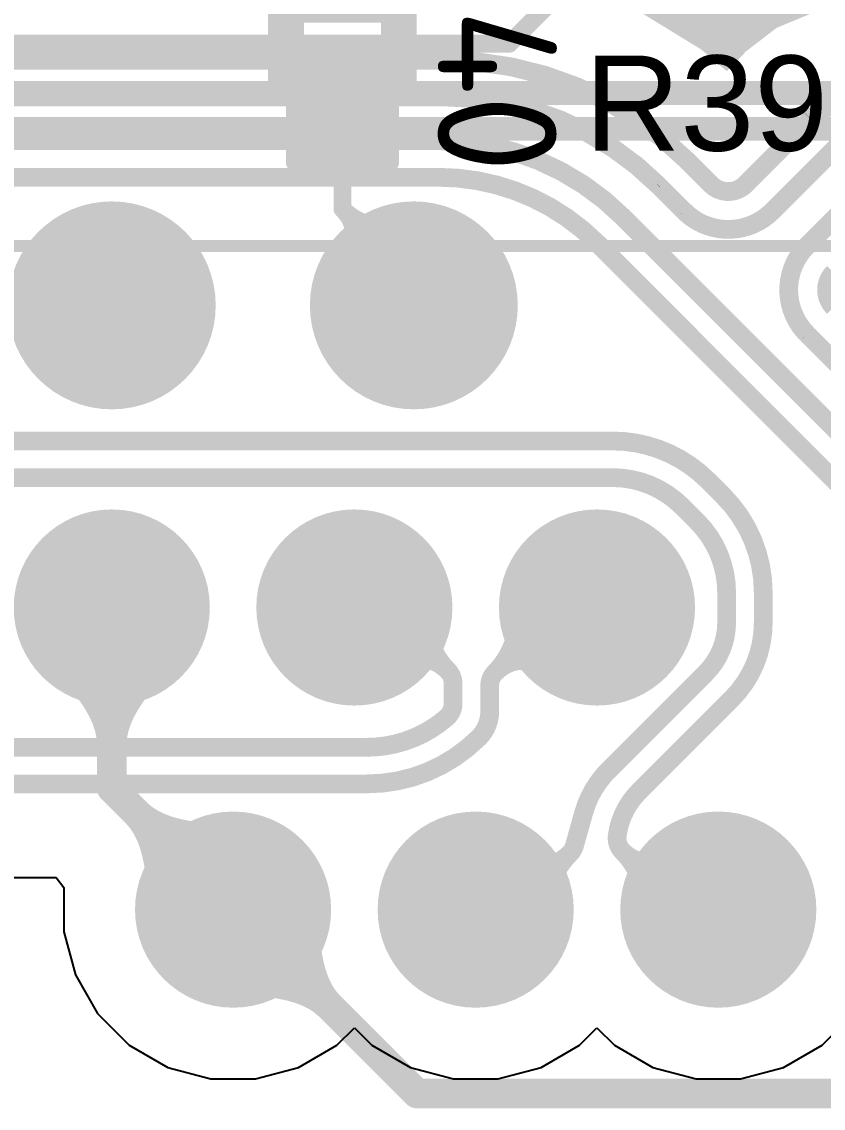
# Model space of a CAD drawing. Header units: inches. Extents: x -0.1 to 94.8, y -0.8 to 67.1.
# Drawn here: x 59.1 to 65.84, y 24.75 to 33.88 of the extents above; entities that cross this region are included whole.
import ezdxf

# ---------------------------------------------------------------- set-up
doc = ezdxf.new("R2010")
doc.units = ezdxf.units.IN
for name, color, linetype in [('Assembly Notes', 56, 'Continuous'), ('Board Layer Stack Bottom Overlay', 54, 'Continuous'), ('Board Layer Stack Bottom Solder', 6, 'Continuous'), ('Bottom Layer', 5, 'Continuous'), ('Layer 1', 76, 'Continuous'), ('Layer 2', 16, 'Continuous'), ('Mechanical 15', 56, 'Continuous'), ('Mechanical 20', 56, 'Continuous'), ('Multi-Layer', 9, 'Continuous'), ('Pad Holes', 156, 'Continuous'), ('Top Layer', 1, 'Continuous'), ('Top Overlay', 2, 'Continuous'), ('Top Paste', 8, 'Continuous'), ('Top Solder', 216, 'Continuous')]:
    doc.layers.add(name, color=color, linetype=linetype)
doc.styles.add('Arial', font='', dxfattribs={"height": 0.2})
doc.styles.add('GOST type B', font='', dxfattribs={"height": 0.2})
doc.styles.get('Arial').set_extended_font_data('Arial')
doc.styles.get('GOST type B').set_extended_font_data('GOST type B')

# ---------------------------------------------------------------- blocks, each defined once
blk = doc.blocks.new('JK00136NL_B_55')
at = {"layer": 'Board Layer Stack Bottom Solder'}
h = blk.add_hatch(color=6, dxfattribs=at)
edge = h.paths.add_edge_path()
edge.add_arc((12.200001, 6.120000459999999), 0.8245983, 0, 360)
h = blk.add_hatch(color=6, dxfattribs=at)
edge = h.paths.add_edge_path()
edge.add_arc((14.740001, 6.120000459999999), 0.8741003599999999, 0, 360)
h = blk.add_hatch(color=6, dxfattribs=at)
edge = h.paths.add_edge_path()
edge.add_arc((9.660001, 5.09999996), 0.8245983, 0, 360)
h = blk.add_hatch(color=6, dxfattribs=at)
edge = h.paths.add_edge_path()
edge.add_arc((12.200001, 4.07999946), 0.8245983, 0, 360)
h = blk.add_hatch(color=6, dxfattribs=at)
edge = h.paths.add_edge_path()
edge.add_arc((14.740001, 3.58000046), 0.8741003599999999, 0, 360)
h = blk.add_hatch(color=6, dxfattribs=at)
edge = h.paths.add_edge_path()
edge.add_arc((9.660001, 3.05999896), 0.8245983, 0, 360)
h = blk.add_hatch(color=6, dxfattribs=at)
edge = h.paths.add_edge_path()
edge.add_arc((12.200001, 2.040001), 0.8245983, 0, 360)
h = blk.add_hatch(color=6, dxfattribs=at)
edge = h.paths.add_edge_path()
edge.add_arc((9.660001, 1.0200005), 0.8245983, 0, 360)
at = {"layer": 'Bottom Layer'}
h = blk.add_hatch(color=5, dxfattribs=at)
edge = h.paths.add_edge_path()
edge.add_arc((14.740001, 6.120000459999999), 0.77250036, 0, 360)
h = blk.add_hatch(color=5, dxfattribs=at)
edge = h.paths.add_edge_path()
edge.add_arc((12.200001, 6.120000459999999), 0.7229983, 0, 360)
h = blk.add_hatch(color=5, dxfattribs=at)
edge = h.paths.add_edge_path()
edge.add_arc((9.660001, 5.09999996), 0.7229983, 0, 360)
h = blk.add_hatch(color=5, dxfattribs=at)
edge = h.paths.add_edge_path()
edge.add_arc((12.200001, 4.07999946), 0.7229983, 0, 360)
h = blk.add_hatch(color=5, dxfattribs=at)
edge = h.paths.add_edge_path()
edge.add_arc((14.740001, 3.58000046), 0.77250036, 0, 360)
h = blk.add_hatch(color=5, dxfattribs=at)
edge = h.paths.add_edge_path()
edge.add_arc((9.660001, 3.05999896), 0.7229983, 0, 360)
h = blk.add_hatch(color=5, dxfattribs=at)
edge = h.paths.add_edge_path()
edge.add_arc((12.200001, 2.040001), 0.7229983, 0, 360)
h = blk.add_hatch(color=5, dxfattribs=at)
edge = h.paths.add_edge_path()
edge.add_arc((9.660001, 1.0200005), 0.7229983, 0, 360)
at = {"layer": 'Layer 1'}
h = blk.add_hatch(color=76, dxfattribs=at)
edge = h.paths.add_edge_path()
edge.add_arc((14.740001, 6.120000459999999), 0.77250036, 0, 360)
h = blk.add_hatch(color=76, dxfattribs=at)
edge = h.paths.add_edge_path()
edge.add_arc((12.200001, 6.120000459999999), 0.7229983, 0, 360)
h = blk.add_hatch(color=76, dxfattribs=at)
edge = h.paths.add_edge_path()
edge.add_arc((9.660001, 5.09999996), 0.7229983, 0, 360)
h = blk.add_hatch(color=76, dxfattribs=at)
edge = h.paths.add_edge_path()
edge.add_arc((12.200001, 4.07999946), 0.7229983, 0, 360)
h = blk.add_hatch(color=76, dxfattribs=at)
edge = h.paths.add_edge_path()
edge.add_arc((14.740001, 3.58000046), 0.77250036, 0, 360)
h = blk.add_hatch(color=76, dxfattribs=at)
edge = h.paths.add_edge_path()
edge.add_arc((9.660001, 3.05999896), 0.7229983, 0, 360)
h = blk.add_hatch(color=76, dxfattribs=at)
edge = h.paths.add_edge_path()
edge.add_arc((12.200001, 2.040001), 0.7229983, 0, 360)
h = blk.add_hatch(color=76, dxfattribs=at)
edge = h.paths.add_edge_path()
edge.add_arc((9.660001, 1.0200005), 0.7229983, 0, 360)
at = {"layer": 'Layer 2'}
h = blk.add_hatch(color=16, dxfattribs=at)
edge = h.paths.add_edge_path()
edge.add_arc((14.740001, 6.120000459999999), 0.77250036, 0, 360)
h = blk.add_hatch(color=16, dxfattribs=at)
edge = h.paths.add_edge_path()
edge.add_arc((12.200001, 6.120000459999999), 0.7229983, 0, 360)
h = blk.add_hatch(color=16, dxfattribs=at)
edge = h.paths.add_edge_path()
edge.add_arc((9.660001, 5.09999996), 0.7229983, 0, 360)
h = blk.add_hatch(color=16, dxfattribs=at)
edge = h.paths.add_edge_path()
edge.add_arc((12.200001, 4.07999946), 0.7229983, 0, 360)
h = blk.add_hatch(color=16, dxfattribs=at)
edge = h.paths.add_edge_path()
edge.add_arc((14.740001, 3.58000046), 0.77250036, 0, 360)
h = blk.add_hatch(color=16, dxfattribs=at)
edge = h.paths.add_edge_path()
edge.add_arc((9.660001, 3.05999896), 0.7229983, 0, 360)
h = blk.add_hatch(color=16, dxfattribs=at)
edge = h.paths.add_edge_path()
edge.add_arc((12.200001, 2.040001), 0.7229983, 0, 360)
h = blk.add_hatch(color=16, dxfattribs=at)
edge = h.paths.add_edge_path()
edge.add_arc((9.660001, 1.0200005), 0.7229983, 0, 360)
at = {"layer": 'Multi-Layer'}
h = blk.add_hatch(color=9, dxfattribs=at)
edge = h.paths.add_edge_path()
edge.add_arc((14.740001, 6.120000459999999), 0.77250036, 0, 360)
h = blk.add_hatch(color=9, dxfattribs=at)
edge = h.paths.add_edge_path()
edge.add_arc((12.200001, 6.120000459999999), 0.7229983, 0, 360)
h = blk.add_hatch(color=9, dxfattribs=at)
edge = h.paths.add_edge_path()
edge.add_arc((9.660001, 5.09999996), 0.7229983, 0, 360)
h = blk.add_hatch(color=9, dxfattribs=at)
edge = h.paths.add_edge_path()
edge.add_arc((12.200001, 4.07999946), 0.7229983, 0, 360)
h = blk.add_hatch(color=9, dxfattribs=at)
edge = h.paths.add_edge_path()
edge.add_arc((14.740001, 3.58000046), 0.77250036, 0, 360)
h = blk.add_hatch(color=9, dxfattribs=at)
edge = h.paths.add_edge_path()
edge.add_arc((9.660001, 3.05999896), 0.7229983, 0, 360)
h = blk.add_hatch(color=9, dxfattribs=at)
edge = h.paths.add_edge_path()
edge.add_arc((12.200001, 2.040001), 0.7229983, 0, 360)
h = blk.add_hatch(color=9, dxfattribs=at)
edge = h.paths.add_edge_path()
edge.add_arc((9.660001, 1.0200005), 0.7229983, 0, 360)
at = {"layer": 'Pad Holes'}
h = blk.add_hatch(color=7, dxfattribs=at)
edge = h.paths.add_edge_path()
edge.add_arc((14.740001, 6.120000459999999), 0.51500024, 0, 360)
h = blk.add_hatch(color=7, dxfattribs=at)
edge = h.paths.add_edge_path()
edge.add_arc((12.200001, 6.120000459999999), 0.44500038, 0, 360)
h = blk.add_hatch(color=7, dxfattribs=at)
edge = h.paths.add_edge_path()
edge.add_arc((9.660001, 5.09999996), 0.44500038, 0, 360)
h = blk.add_hatch(color=7, dxfattribs=at)
edge = h.paths.add_edge_path()
edge.add_arc((12.200001, 4.07999946), 0.44500038, 0, 360)
h = blk.add_hatch(color=7, dxfattribs=at)
edge = h.paths.add_edge_path()
edge.add_arc((14.740001, 3.58000046), 0.51500024, 0, 360)
h = blk.add_hatch(color=7, dxfattribs=at)
edge = h.paths.add_edge_path()
edge.add_arc((9.660001, 3.05999896), 0.44500038, 0, 360)
h = blk.add_hatch(color=7, dxfattribs=at)
edge = h.paths.add_edge_path()
edge.add_arc((12.200001, 2.040001), 0.44500038, 0, 360)
h = blk.add_hatch(color=7, dxfattribs=at)
edge = h.paths.add_edge_path()
edge.add_arc((9.660001, 1.0200005), 0.44500038, 0, 360)
at = {"layer": 'Top Layer'}
h = blk.add_hatch(color=1, dxfattribs=at)
edge = h.paths.add_edge_path()
edge.add_arc((14.740001, 6.120000459999999), 0.77250036, 0, 360)
h = blk.add_hatch(color=1, dxfattribs=at)
edge = h.paths.add_edge_path()
edge.add_arc((12.200001, 6.120000459999999), 0.7229983, 0, 360)
h = blk.add_hatch(color=1, dxfattribs=at)
edge = h.paths.add_edge_path()
edge.add_arc((9.660001, 5.09999996), 0.7229983, 0, 360)
h = blk.add_hatch(color=1, dxfattribs=at)
edge = h.paths.add_edge_path()
edge.add_arc((12.200001, 4.07999946), 0.7229983, 0, 360)
h = blk.add_hatch(color=1, dxfattribs=at)
edge = h.paths.add_edge_path()
edge.add_arc((14.740001, 3.58000046), 0.77250036, 0, 360)
h = blk.add_hatch(color=1, dxfattribs=at)
edge = h.paths.add_edge_path()
edge.add_arc((9.660001, 3.05999896), 0.7229983, 0, 360)
h = blk.add_hatch(color=1, dxfattribs=at)
edge = h.paths.add_edge_path()
edge.add_arc((12.200001, 2.040001), 0.7229983, 0, 360)
h = blk.add_hatch(color=1, dxfattribs=at)
edge = h.paths.add_edge_path()
edge.add_arc((9.660001, 1.0200005), 0.7229983, 0, 360)
at = {"layer": 'Top Solder'}
h = blk.add_hatch(color=216, dxfattribs=at)
edge = h.paths.add_edge_path()
edge.add_arc((12.200001, 6.120000459999999), 0.8245983, 0, 360)
h = blk.add_hatch(color=216, dxfattribs=at)
edge = h.paths.add_edge_path()
edge.add_arc((14.740001, 6.120000459999999), 0.8741003599999999, 0, 360)
h = blk.add_hatch(color=216, dxfattribs=at)
edge = h.paths.add_edge_path()
edge.add_arc((9.660001, 5.09999996), 0.8245983, 0, 360)
h = blk.add_hatch(color=216, dxfattribs=at)
edge = h.paths.add_edge_path()
edge.add_arc((12.200001, 4.07999946), 0.8245983, 0, 360)
h = blk.add_hatch(color=216, dxfattribs=at)
edge = h.paths.add_edge_path()
edge.add_arc((14.740001, 3.58000046), 0.8741003599999999, 0, 360)
h = blk.add_hatch(color=216, dxfattribs=at)
edge = h.paths.add_edge_path()
edge.add_arc((9.660001, 3.05999896), 0.8245983, 0, 360)
h = blk.add_hatch(color=216, dxfattribs=at)
edge = h.paths.add_edge_path()
edge.add_arc((12.200001, 2.040001), 0.8245983, 0, 360)
h = blk.add_hatch(color=216, dxfattribs=at)
edge = h.paths.add_edge_path()
edge.add_arc((9.660001, 1.0200005), 0.8245983, 0, 360)
at = {"layer": 'Board Layer Stack Bottom Overlay'}
blk.add_lwpolyline([(16.20000062, 8.39499972, 0.1499997, 0.1499997, 0), (16.20000062, -8.39499972, 0.1499997, 0.1499997, 0)], format="xyseb", dxfattribs=at)
at = {"layer": 'Mechanical 15'}
blk.add_lwpolyline([(16.2249993, 8.39499972, 0.1999996, 0.1999996, 0), (16.2249993, -8.39499972, 0.1999996, 0.1999996, 0)], format="xyseb", dxfattribs=at)
blk = doc.blocks.new('JK00136NL_B_56')
at = {"layer": 'Board Layer Stack Bottom Overlay'}
blk.add_lwpolyline([(16.20000062, -8.39499972, 0.1499997, 0.1499997, 0), (16.20000062, 8.39499972, 0.1499997, 0.1499997, 0)], format="xyseb", dxfattribs=at)
at = {"layer": 'Mechanical 15'}
blk.add_lwpolyline([(16.2249993, -8.39499972, 0.1999996, 0.1999996, 0), (16.2249993, 8.39499972, 0.1999996, 0.1999996, 0)], format="xyseb", dxfattribs=at)
at = {"layer": 'Mechanical 20'}
blk.add_lwpolyline([(17.51000054, -10.24199882, 0.0999998, 0.0999998, 0), (17.51000054, 10.24199882, 0.0999998, 0.0999998, 0)], format="xyseb", dxfattribs=at)
blk = doc.blocks.new('0402R_63')
at = {"layer": 'Top Layer'}
for points in [[(-0.9144990599999999, -0.30499939), (-0.9144990599999999, 0.3049993899999999), (-0.27949906, 0.30499939), (-0.2794990599999999, -0.3049993899999999)], [(0.27949906, -0.30499939), (0.2794990599999999, 0.3049993899999999), (0.9144990599999999, 0.30499939), (0.9144990599999999, -0.3049993899999999)]]:
    blk.add_hatch(color=1, dxfattribs=at).paths.add_polyline_path(points)
at = {"layer": 'Top Paste'}
for points in [[(-0.9144990599999999, -0.30499939), (-0.9144990599999999, 0.3049993899999999), (-0.27949906, 0.30499939), (-0.2794990599999999, -0.3049993899999999)], [(0.27949906, -0.30499939), (0.2794990599999999, 0.3049993899999999), (0.9144990599999999, 0.30499939), (0.9144990599999999, -0.3049993899999999)]]:
    blk.add_hatch(color=8, dxfattribs=at).paths.add_polyline_path(points)
at = {"layer": 'Top Solder'}
for points in [[(-1.01609906, -0.4065993900000001), (-1.01609906, 0.4065993899999999), (-0.1778990600000001, 0.4065993900000001), (-0.1778990599999999, -0.4065993899999999)], [(0.1778990600000001, -0.4065993900000001), (0.1778990599999999, 0.4065993899999999), (1.01609906, 0.4065993900000001), (1.01609906, -0.4065993899999999)]]:
    blk.add_hatch(color=216, dxfattribs=at).paths.add_polyline_path(points)
at = {"layer": 'Assembly Notes'}
for points in [[(-1.00000054, -0.3999992, 0.1499997, 0.1499997, 0), (-1.00000054, 0.3999992, 0.1499997, 0.1499997, 0)], [(1.00000054, 0.3999992, 0.1499997, 0.1499997, 0), (-1.00000054, 0.3999992, 0.1499997, 0.1499997, 0)], [(1.00000054, -0.3999992, 0.1499997, 0.1499997, 0), (1.00000054, 0.3999992, 0.1499997, 0.1499997, 0)], [(1.00000054, -0.3999992, 0.1499997, 0.1499997, 0), (-1.00000054, -0.3999992, 0.1499997, 0.1499997, 0)]]:
    blk.add_lwpolyline(points, format="xyseb", dxfattribs=at)
for points in [[(-1.0375011, 0.3999992, 0.07499858, 0.07499858, 1), (-0.96249998, 0.3999992, 0.07499858, 0.07499858, 1)], [(-1.0375011, 0.3999992, 0.07499858, 0.07499858, 1), (-0.96249998, 0.3999992, 0.07499858, 0.07499858, 1)], [(0.96249998, 0.3999992, 0.07499858, 0.07499858, 1), (1.0375011, 0.3999992, 0.07499858, 0.07499858, 1)], [(0.96249998, 0.3999992, 0.07499858, 0.07499858, 1), (1.0375011, 0.3999992, 0.07499858, 0.07499858, 1)], [(-1.0375011, -0.3999992, 0.07499858, 0.07499858, 1), (-0.96249998, -0.3999992, 0.07499858, 0.07499858, 1)], [(-1.0375011, -0.3999992, 0.07499858, 0.07499858, 1), (-0.96249998, -0.3999992, 0.07499858, 0.07499858, 1)], [(0.96249998, -0.3999992, 0.07499858, 0.07499858, 1), (1.0375011, -0.3999992, 0.07499858, 0.07499858, 1)], [(0.96249998, -0.3999992, 0.07499858, 0.07499858, 1), (1.0375011, -0.3999992, 0.07499858, 0.07499858, 1)]]:
    blk.add_lwpolyline(points, format="xyseb", close=True, dxfattribs=at)
at = {"layer": 'Top Overlay'}
for points in [[(0.37500052, 0.5499989, 0.1499997, 0.1499997, 0), (-0.37500052, 0.5499989, 0.1499997, 0.1499997, 0)], [(0.37500052, -0.5499989, 0.1499997, 0.1499997, 0), (-0.37500052, -0.5499989, 0.1499997, 0.1499997, 0)]]:
    blk.add_lwpolyline(points, format="xyseb", dxfattribs=at)
for points in [[(-0.41250108, 0.5499989, 0.07499858, 0.07499858, 1), (-0.33749996, 0.5499989, 0.07499858, 0.07499858, 1)], [(0.33749996, 0.5499989, 0.07499858, 0.07499858, 1), (0.41250108, 0.5499989, 0.07499858, 0.07499858, 1)], [(-0.41250108, -0.5499989, 0.07499858, 0.07499858, 1), (-0.33749996, -0.5499989, 0.07499858, 0.07499858, 1)], [(0.33749996, -0.5499989, 0.07499858, 0.07499858, 1), (0.41250108, -0.5499989, 0.07499858, 0.07499858, 1)]]:
    blk.add_lwpolyline(points, format="xyseb", close=True, dxfattribs=at)
at = {"layer": 'Assembly Notes', "style": 'GOST type B'}
blk.add_text('R40', height=1.00000054, dxfattribs=at).set_placement((-1.07499912, 0.8000009399999999))

msp = doc.modelspace()

# ---------------------------------------------------------------- hatches: boundary and pattern name
at = {"layer": 'Bottom Layer'}
for points in [[(65.32142891999999, 36.77396252), (65.48396606, 36.61142538), (65.68303601999999, 36.49649291999999), (65.90506758, 36.43700104), (66.07281934, 36.43700104), (66.15585702, 36.35396335999999), (66.2132534, 36.16475876), (66.35095442, 35.90713672), (66.53626774, 35.68133072), (66.53658777999999, 35.68165076), (66.53659794, 35.68164314), (66.68161923999999, 35.53662184), (66.67869824, 35.53370084), (66.81577696, 35.42851435999999), (66.82181453999999, 35.33642412), (66.70036697999998, 35.12607147999999), (66.63749944, 34.89144914), (66.63749944, 34.64854894), (66.70036697999998, 34.4139266), (66.82181453999999, 34.20357142), (66.99357187999999, 34.03181408), (67.02265995999998, 34.0150196), (67.03402899999999, 33.99287842), (67.04073968, 33.83759551999999), (66.98750382, 33.7967447), (66.83181452, 33.78868528), (66.82598776, 33.79315568), (66.81128369999999, 33.7992466), (66.76627998, 33.83378044), (66.44923464, 33.96510352), (66.10900418, 34.00989642), (65.76877372, 33.96510352), (65.45172837999999, 33.83378044), (65.29472843999999, 33.71330824), (65.17947339999999, 33.62487814), (65.17946324, 33.6248629), (65.17947086, 33.62485528), (65.17800528, 33.61782964), (65.07246319999999, 33.51145444), (65.03027379999999, 33.46926504), (64.82013959999999, 33.64873636), (64.32863943999999, 33.94992956), (63.7960751, 34.17052348), (63.23555806, 34.30509267999999), (62.66089321999999, 34.35031992), (62.66089321999999, 34.34571998), (61.38197528, 34.34571998), (61.28154875999999, 34.49572222), (61.32249864, 34.64854894), (61.32249864, 34.89144914), (61.28199072, 35.04262232), (61.39027092, 35.18178892), (61.39197779999999, 35.1825179), (61.56712095999999, 35.16526622), (61.56712095999999, 35.16628222), (61.92111059999999, 35.16628222), (62.07112807999999, 35.16179658), (62.2181636, 35.17337389999999), (62.63882315999999, 35.20648026), (63.19254062, 35.33941624), (63.7186432, 35.55733554), (64.20417943999999, 35.85487114), (64.51730048, 36.12230519999999), (64.6293602, 36.21800224), (64.73224544, 36.32608686), (65.19657013999999, 36.7904014)], [(63.02820516, 28.46992782), (63.0622056, 28.5071693), (63.09285324, 28.5475426), (63.12014808, 28.59104772), (63.14409266, 28.63768466), (63.16468698, 28.68745342), (63.18192849999999, 28.74035654), (63.19581722, 28.79638894), (63.20635314, 28.8555557), (63.21354133999999, 28.91785174), (63.21737419999999, 28.98328214), (63.54145026, 28.35677082), (63.49375922, 28.38564046), (63.44774203999999, 28.40812708), (63.4034038, 28.42423068), (63.36073688, 28.43394872), (63.3197489, 28.43728374), (63.28043478, 28.43423573999999), (63.24279451999999, 28.42480472), (63.20683065999999, 28.40898814), (63.1725432, 28.38678854), (63.13992959999999, 28.35820338)], [(62.62818818, 28.37508168), (62.60153595999999, 28.39902372), (62.5744748, 28.41795434), (62.54700724, 28.43186846), (62.51913073999999, 28.44076862), (62.49084784, 28.44465228), (62.46215854, 28.44352452), (62.43306029999999, 28.4373828), (62.40355566, 28.42622458), (62.37364462, 28.41005494), (62.34332718, 28.3888688), (62.61422326, 28.84768424), (62.60972746, 28.80749382), (62.60902388, 28.76821526), (62.61211252, 28.72984856), (62.61899338, 28.69239372), (62.62966646, 28.6558482), (62.64412922, 28.62021708), (62.66238674, 28.58549782), (62.68443648, 28.55168788), (62.71027843999999, 28.51879234), (62.73991262, 28.48680612)], [(64.21052944, 26.9661894), (64.23647045999999, 26.9429357), (64.26269341999999, 26.92477724), (64.28919832, 26.91171656), (64.31598262, 26.90375112), (64.34304886, 26.90088092), (64.37039449999999, 26.90310596), (64.39802462, 26.91042878), (64.42593414, 26.92284684), (64.4541256, 26.94036014), (64.48259646, 26.96296868), (64.24025252, 26.48848906), (64.24234802, 26.52905286), (64.24083672, 26.56873528), (64.23571608, 26.60753632), (64.22698356, 26.64545344), (64.21464424, 26.68249172), (64.19869558, 26.71864862), (64.17913758, 26.75392668), (64.15596769999999, 26.78832082), (64.12919102, 26.82183358), (64.098805, 26.85446496)], [(63.76590243999999, 26.83418052), (63.73737569999999, 26.80374878), (63.71232113999999, 26.77297668), (63.69073622, 26.74186168), (63.67262093999999, 26.71040632), (63.65797529999999, 26.67860806), (63.6467993, 26.64646944), (63.63909547999999, 26.61399046), (63.63485875999999, 26.58116858), (63.63409422, 26.5480038), (63.63679931999999, 26.51449866), (63.42211344, 26.9402052), (63.44516647999999, 26.92024842), (63.46825507999999, 26.90485348), (63.4913767, 26.89402038), (63.51453388, 26.88774912), (63.53772154, 26.8860397), (63.56094475999999, 26.88888958), (63.58420354, 26.8963013), (63.60749533999999, 26.90827486), (63.63082016, 26.92480772), (63.65417799999999, 26.94590496)]]:
    msp.add_hatch(color=5, dxfattribs=at).paths.add_polyline_path(points)
at = {"layer": 'Layer 2'}
for points in [[(59.73500118, 27.81408966), (59.73118864, 27.86646954), (59.7197561, 27.921204), (59.70070101999999, 27.97828542), (59.6740234, 28.03771888), (59.63972578, 28.09950183999999), (59.59780308, 28.16363684), (59.54826037999999, 28.23012134), (59.49109514, 28.29895534), (59.35389957999999, 28.44367438), (60.36609974, 28.44367438), (60.29368941999999, 28.37014138), (60.17173894, 28.23012134), (60.12219624, 28.16363684), (60.08027353999999, 28.09950183999999), (60.04597592, 28.03771888), (60.0192983, 27.97828542), (60.00024322, 27.921204), (59.98881068, 27.86646954), (59.98499814, 27.81408966)], [(60.15810676, 27.31867028), (60.19783998, 27.28432694), (60.24462678, 27.25370724), (60.29846462, 27.2268188), (60.35935349999999, 27.20365654), (60.42729342, 27.184223), (60.50228692, 27.16851564), (60.58432892, 27.156537), (60.67342449999999, 27.14828454), (60.87276877999999, 27.14296324), (60.15703742, 26.42723188), (60.15623986, 26.53042954), (60.14346365999999, 26.71567174), (60.13148501999999, 26.79771374), (60.11577765999999, 26.87270724), (60.09634412, 26.94064716), (60.07318186, 27.00153604), (60.04629342, 27.05537388), (60.01567372, 27.10216068), (59.98133037999999, 27.1418939)], [(61.60189356, 25.52133072), (61.56216034, 25.55567406), (61.51537354, 25.58629376), (61.46153569999999, 25.6131822), (61.40064682, 25.63634446), (61.3327069, 25.655778), (61.2577134, 25.67148536), (61.1756714, 25.683464), (61.08657582, 25.69171645999999), (60.88723153999999, 25.69703776), (61.6029629, 26.41276912), (61.60376045999999, 26.30957146), (61.61653665999999, 26.12432926), (61.6285153, 26.04228726), (61.64422266, 25.96729376), (61.6636562, 25.89935384), (61.68681846, 25.83846496), (61.71370689999999, 25.78462712), (61.74432659999999, 25.73784032), (61.77866994, 25.6981071)]]:
    msp.add_hatch(color=16, dxfattribs=at).paths.add_polyline_path(points)
at = {"layer": 'Top Layer'}
for points in [[(61.72499974, 32.63855042), (61.65000116, 32.78855012), (61.95000056, 32.78855012), (61.87500197999999, 32.63855042)], [(61.85303352, 32.36370718), (61.88545408, 32.33396124), (61.91905574, 32.3083809), (61.95384357999999, 32.28696616), (61.98981251999999, 32.26971448), (62.0269651, 32.2566284), (62.06529877999999, 32.24770538), (62.10481863999999, 32.2429505), (62.14551959999999, 32.24235868), (62.18740419999999, 32.24593246), (62.23047243999999, 32.2536693), (61.76654144, 31.94214084), (61.78824065999999, 31.97666452), (61.80468462, 32.01053034), (61.81587078, 32.04373322), (61.82179914, 32.0762757), (61.8224697, 32.10815778), (61.81788499999999, 32.13937692), (61.80804249999999, 32.16993566), (61.79293965999999, 32.19983146), (61.7725841, 32.22906686), (61.74696819999999, 32.25764186)]]:
    msp.add_hatch(color=1, dxfattribs=at).paths.add_polyline_path(points)

# ---------------------------------------------------------------- linework, layer by layer
at = {"layer": 'Bottom Layer'}
for p, q in [((58.40499876, 26.69127758), (59.39259139999999, 26.69127758)), ((59.39259139999999, 26.69127758), (59.45700072, 26.6073382)), ((59.45700072, 26.6073382), (59.45700072, 26.23266026)), ((59.45700072, 26.23266026), (59.55397538, 25.87074328)), ((59.55397538, 25.87074328), (59.74131815999999, 25.54625828)), ((59.74131815999999, 25.54625828), (60.00625794, 25.2813185)), ((61.75374238, 25.2813185), (61.90000065999999, 25.42757678)), ((61.90000065999999, 25.42757678), (62.04625894, 25.2813185)), ((63.79374338, 25.2813185), (63.94000165999999, 25.42757678)), ((63.94000165999999, 25.42757678), (64.0862574, 25.2813185)), ((65.83374184, 25.2813185), (65.98000012, 25.42757678)), ((60.00625794, 25.2813185), (60.33074293999999, 25.09397572)), ((61.42925738, 25.09397572), (61.75374238, 25.2813185)), ((62.04625894, 25.2813185), (62.37074394, 25.09397572)), ((63.46925838, 25.09397572), (63.79374338, 25.2813185)), ((64.0862574, 25.2813185), (64.41074239999999, 25.09397572)), ((65.50925683999999, 25.09397572), (65.83374184, 25.2813185)), ((60.33074293999999, 25.09397572), (60.69265992, 24.99700106)), ((61.0673404, 24.99700106), (61.42925738, 25.09397572)), ((62.37074394, 25.09397572), (62.73266092, 24.99700106)), ((63.1073414, 24.99700106), (63.46925838, 25.09397572)), ((64.41074239999999, 25.09397572), (64.77265938, 24.99700106)), ((65.14733986, 24.99700106), (65.50925683999999, 25.09397572)), ((60.69265992, 24.99700106), (61.0673404, 24.99700106)), ((62.73266092, 24.99700106), (63.1073414, 24.99700106)), ((64.77265938, 24.99700106), (65.14733986, 24.99700106))]:
    msp.add_line(p, q, dxfattribs=at)
for points in [[(57.92789532, 33.55999892, 0.1580007, 0.1580007, 0), (62.66090083999999, 33.55999892, 0.1580007, 0.1580007, 0)], [(62.66089321999999, 33.55999637999999, 0.1580007, 0.1580007, -0.1987970331877114), (64.69872505999999, 32.71642682, 0.1580007, 0.1580007, 0)], [(57.92789532, 33.25199851999999, 0.1580007, 0.1580007, 0), (62.66090083999999, 33.25199851999999, 0.1580007, 0.1580007, 0)], [(62.66090083999999, 33.25199851999999, 0.1580007, 0.1580007, -0.198912367379658), (64.45695262, 32.5080503, 0.1580007, 0.1580007, 0)], [(65.73826324, 33.06608068, 0.1580007, 0.1580007, -0.3751240145684823), (66.42634924000001, 33.11269984, 0.1580007, 0.1580007, 0)], [(65.18933114000001, 32.5171435, 0.1580007, 0.1580007, 0), (65.73755204, 33.0653644, 0.1580007, 0.1580007, 0)], [(65.73755204, 33.0653644, 0.1580007, 0.1580007, -0.001585579787474715), (65.73826324, 33.06608068, 0.1580007, 0.1580007, 0)], [(56.6310272, 32.884999, 0.1580007, 0.1580007, 0), (62.60500052, 32.884999, 0.1580007, 0.1580007, 0)], [(62.60500052, 32.884999, 0.1580007, 0.1580007, -0.198912367379658), (64.15945766, 32.24112169999999, 0.1580007, 0.1580007, 0)], [(65.41440308, 32.29207156, 0.1580007, 0.1580007, 0), (65.96378984, 32.84145832, 0.1580007, 0.1580007, 0)], [(64.69872505999999, 32.71642682, 0.1580007, 0.1580007, 0), (64.72960637999999, 32.6855455, 0.1580007, 0.1580007, 0)], [(64.72960384, 32.6855455, 0.1580007, 0.1580007, 0), (64.8513816, 32.56376774, 0.1580007, 0.1580007, 0)], [(56.6310272, 32.5769986, 0.1580007, 0.1580007, 0), (62.60500052, 32.5769986, 0.1580007, 0.1580007, 0)], [(62.60500052, 32.5769986, 0.1580007, 0.1580007, -0.198912367379658), (63.9416679, 32.02333448, 0.1580007, 0.1580007, 0)], [(64.85137906, 32.56376774, 0.1580007, 0.1580007, 0), (64.8980033, 32.5171435, 0.1580007, 0.1580007, 0)], [(65.70573092, 32.00074372, 0.1580007, 0.1580007, 0), (66.2546681, 32.5496809, 0.1580007, 0.1580007, 0)], [(64.45695262, 32.5080503, 0.1580007, 0.1580007, 0), (64.45695515999999, 32.50804776, 0.1580007, 0.1580007, 0)], [(64.45695515999999, 32.50804776, 0.1580007, 0.1580007, 0), (64.50452174, 32.46048118, 0.1580007, 0.1580007, 0)], [(64.50451919999999, 32.46048118, 0.1580007, 0.1580007, 0), (64.50452174, 32.46048372, 0.1580007, 0.1580007, 0)], [(64.50452174, 32.46048372, 0.1580007, 0.1580007, 0), (64.62630711999999, 32.33869834, 0.1580007, 0.1580007, 0)], [(65.18933114000001, 32.5171435, 0.1580007, 0.1580007, -0.4142161160012043), (64.8980033, 32.51714604, 0.1580007, 0.1580007, 0)], [(64.62630711999999, 32.3386958, 0.1580007, 0.1580007, 0), (64.62630711999999, 32.33869834, 0.1580007, 0.1580007, 0)], [(64.62630711999999, 32.3386958, 0.1580007, 0.1580007, 0), (64.67203728, 32.29296564, 0.1580007, 0.1580007, 0)], [(64.67210332, 32.29289705999999, 0.1580007, 0.1580007, -0.0001523441112462746), (64.67203728, 32.29296564, 0.1580007, 0.1580007, 0)], [(65.41440562, 32.29207156, 0.1580007, 0.1580007, -0.4148678886087258), (64.67210332, 32.29289705999999, 0.1580007, 0.1580007, 0)], [(65.41440308, 32.29207409999999, 0.1580007, 0.1580007, 0), (65.41440562, 32.29207156, 0.1580007, 0.1580007, 0)], [(64.15945766, 32.24112169999999, 0.1580007, 0.1580007, 0), (66.43816786, 29.9624115, 0.1580007, 0.1580007, 0)], [(63.94166536, 32.02333448, 0.1580007, 0.1580007, 0), (66.2203781, 29.74462174, 0.1580007, 0.1580007, 0)], [(65.70655642, 31.25844396, 0.1580007, 0.1580007, -0.4148678886087258), (65.70573092, 32.00074626, 0.1580007, 0.1580007, 0)], [(65.70572838, 32.00074626, 0.1580007, 0.1580007, 0), (65.70573092, 32.00074372, 0.1580007, 0.1580007, 0)], [(65.9308054, 31.48434394, 0.1580007, 0.1580007, -0.4142161160012043), (65.93080286, 31.77567178, 0.1580007, 0.1580007, 0)], [(65.706625, 31.25837792, 0.1580007, 0.1580007, -0.0001523441112462746), (65.70655642, 31.25844396, 0.1580007, 0.1580007, 0)], [(65.706625, 31.25837538, 0.1580007, 0.1580007, 0), (66.2817953, 30.68320508, 0.1580007, 0.1580007, 0)], [(56.86500184, 30.36000024, 0.1580007, 0.1580007, 0), (64.07075832, 30.36000024, 0.1580007, 0.1580007, 0)], [(64.07075832, 30.36000024, 0.1580007, 0.1580007, -0.198912367379658), (64.87278872, 30.02778856, 0.1580007, 0.1580007, 0)], [(56.8649993, 30.05199984, 0.1580007, 0.1580007, 0), (64.07075578, 30.05199984, 0.1580007, 0.1580007, 0)], [(64.07075578, 30.05199984, 0.1580007, 0.1580007, -0.198912367379658), (64.65499896, 29.8099988, 0.1580007, 0.1580007, 0)], [(64.87278872, 30.02778856, 0.1580007, 0.1580007, 0), (65.0003018, 29.90027547999999, 0.1580007, 0.1580007, 0)], [(65.0003018, 29.90027294, 0.1580007, 0.1580007, -0.198912367379658), (65.33799988, 29.08500152, 0.1580007, 0.1580007, 0)], [(64.65499896, 29.8099988, 0.1580007, 0.1580007, 0), (64.78251458, 29.68248318, 0.1580007, 0.1580007, 0)], [(64.78251458, 29.68248318, 0.1580007, 0.1580007, -0.198912367379658), (65.02999947999999, 29.08500152, 0.1580007, 0.1580007, 0)], [(65.02999947999999, 28.83248996, 0.1580007, 0.1580007, 0), (65.02999947999999, 29.08500152, 0.1580007, 0.1580007, 0)], [(65.33799988, 28.83248996, 0.1580007, 0.1580007, 0), (65.33799988, 29.08500152, 0.1580007, 0.1580007, 0)], [(61.90000065999999, 28.9600005, 0.1580007, 0.1580007, -0.1989287344145369), (62.33533634, 28.7796605, 0.1580007, 0.1580007, 0)], [(63.41080028, 28.7407985, 0.1580007, 0.1580007, -0.198912367379658), (63.93999912, 28.9600005, 0.1580007, 0.1580007, 0)], [(65.02999947999999, 28.83248996, 0.1580007, 0.1580007, -0.1989123673796552), (64.85499856, 28.4100016, 0.1580007, 0.1580007, 0)], [(65.33799988, 28.83248996, 0.1580007, 0.1580007, -0.198912367379658), (65.07278832, 28.19221184, 0.1580007, 0.1580007, 0)], [(62.33533634, 28.77965796, 0.1580007, 0.1580007, -7.956958282490656e-05), (62.33536935999999, 28.7796224, 0.1580007, 0.1580007, 0)], [(62.33536935999999, 28.7796224, 0.1580007, 0.1580007, -6.25182448395378e-05), (62.3353973, 28.779597, 0.1580007, 0.1580007, 0)], [(62.3353973, 28.77959446, 0.1580007, 0.1580007, 0), (62.6840504, 28.4309439, 0.1580007, 0.1580007, 0)], [(63.08406738, 28.4140656, 0.1580007, 0.1580007, 0), (63.41080028, 28.7407985, 0.1580007, 0.1580007, 0)], [(62.68405293999999, 28.43094644, 0.1580007, 0.1580007, -0.1981413969587415), (62.729999, 28.31955474, 0.1580007, 0.1580007, 0)], [(63.0379994, 28.30255198, 0.1580007, 0.1580007, -0.1984249561140743), (63.08406738, 28.4140656, 0.1580007, 0.1580007, 0)], [(64.02149502, 27.57649806, 0.1580007, 0.1580007, 0), (64.85499856, 28.4100016, 0.1580007, 0.1580007, 0)], [(62.729999, 28.15281136, 0.1580007, 0.1580007, 0), (62.729999, 28.31955474, 0.1580007, 0.1580007, 0)], [(63.0379994, 28.08500352, 0.1580007, 0.1580007, 0), (63.0379994, 28.30255198, 0.1580007, 0.1580007, 0)], [(62.729999, 28.15281136, 0.1580007, 0.1580007, -0.2146655416320046), (62.6761002, 28.03484614, 0.1580007, 0.1580007, 0)], [(64.29197454, 27.41139806, 0.1580007, 0.1580007, 0), (65.07278832, 28.19221184, 0.1580007, 0.1580007, 0)], [(63.0379994, 28.08500352, 0.1580007, 0.1580007, -0.198912367379658), (62.94778875999999, 27.8672163, 0.1580007, 0.1580007, 0)], [(62.6761002, 28.03484614, 0.1580007, 0.1580007, -0.1003808013673751), (62.32142475999999, 27.83486432, 0.1580007, 0.1580007, 0)], [(58.40499876, 27.78499904, 0.1580007, 0.1580007, 0), (62.00572308, 27.78499904, 0.1580007, 0.1580007, 0)], [(62.32142475999999, 27.83486432, 0.1580007, 0.1580007, -0.07849033703499222), (62.00572308, 27.78499904, 0.1580007, 0.1580007, 0)], [(62.94778875999999, 27.86721376, 0.1580007, 0.1580007, -0.198912367379658), (62.00572562, 27.47699864, 0.1580007, 0.1580007, 0)], [(62.94778875999999, 27.86721376, 0.1580007, 0.1580007, 0), (62.94778875999999, 27.8672163, 0.1580007, 0.1580007, 0)], [(63.82754061999999, 27.23247792, 0.1580007, 0.1580007, -0.1098544572465979), (63.99677828, 27.54850472, 0.1580007, 0.1580007, 0)], [(63.99677828, 27.54850472, 0.1580007, 0.1580007, 0), (64.01310794, 27.56748614, 0.1580007, 0.1580007, 0)], [(64.01310794, 27.56748614, 0.1580007, 0.1580007, -0.01948556969934326), (64.02149502, 27.57649806, 0.1580007, 0.1580007, 0)], [(58.40499876, 27.47699864, 0.1580007, 0.1580007, 0), (62.00572562, 27.47699864, 0.1580007, 0.1580007, 0)], [(64.11011816, 27.0407003, 0.1580007, 0.1580007, -0.1661658724965761), (64.29197454, 27.41139806, 0.1580007, 0.1580007, 0)], [(63.75130505999999, 26.9600172, 0.1580007, 0.1580007, 0), (63.82754061999999, 27.23247792, 0.1580007, 0.1580007, 0)], [(63.75130505999999, 26.9600172, 0.1580007, 0.1580007, -0.1307315758280008), (63.71004021999999, 26.89004274, 0.1580007, 0.1580007, 0)], [(64.15466722, 26.91032718, 0.1580007, 0.1580007, -0.229470358370039), (64.11011816, 27.0407003, 0.1580007, 0.1580007, 0)], [(63.46693935999999, 26.64693934, 0.1580007, 0.1580007, 0), (63.71004021999999, 26.89004274, 0.1580007, 0.1580007, 0)], [(64.15466722, 26.91032718, 0.1580007, 0.1580007, 0), (64.42251529999999, 26.64247401999999, 0.1580007, 0.1580007, 0)], [(63.46693935999999, 26.64693934, 0.1580007, 0.1580007, -0.1992295963263841), (62.92000116, 26.41999796, 0.1580007, 0.1580007, 0)], [(64.95999961999999, 26.41999796, 0.1580007, 0.1580007, -0.1987876648263116), (64.42251784, 26.64247656, 0.1580007, 0.1580007, 0)]]:
    msp.add_lwpolyline(points, format="xyseb", dxfattribs=at)
for points in [[(62.62139367999999, 33.55999637999999, 0.07899908, 0.07899908, 1), (62.70039275999999, 33.55999637999999, 0.07899908, 0.07899908, 1)], [(62.6214013, 33.55999892, 0.07899908, 0.07899908, 1), (62.70040037999999, 33.55999892, 0.07899908, 0.07899908, 1)], [(62.6214013, 33.25199851999999, 0.07899908, 0.07899908, 1), (62.70040037999999, 33.25199851999999, 0.07899908, 0.07899908, 1)], [(62.6214013, 33.25199851999999, 0.07899908, 0.07899908, 1), (62.70040037999999, 33.25199851999999, 0.07899908, 0.07899908, 1)], [(65.69805249999999, 33.0653644, 0.07899908, 0.07899908, 1), (65.77705157999999, 33.0653644, 0.07899908, 0.07899908, 1)], [(65.69805249999999, 33.0653644, 0.07899908, 0.07899908, 1), (65.77705157999999, 33.0653644, 0.07899908, 0.07899908, 1)], [(65.69876369999999, 33.06608068, 0.07899908, 0.07899908, 1), (65.77776277999999, 33.06608068, 0.07899908, 0.07899908, 1)], [(65.69876369999999, 33.06608068, 0.07899908, 0.07899908, 1), (65.77776277999999, 33.06608068, 0.07899908, 0.07899908, 1)], [(62.56550098, 32.884999, 0.07899908, 0.07899908, 1), (62.64450006, 32.884999, 0.07899908, 0.07899908, 1)], [(62.56550098, 32.884999, 0.07899908, 0.07899908, 1), (62.64450006, 32.884999, 0.07899908, 0.07899908, 1)], [(64.65922551999999, 32.71642682, 0.07899908, 0.07899908, 1), (64.7382246, 32.71642682, 0.07899908, 0.07899908, 1)], [(64.65922551999999, 32.71642682, 0.07899908, 0.07899908, 1), (64.7382246, 32.71642682, 0.07899908, 0.07899908, 1)], [(64.69010429999999, 32.6855455, 0.07899908, 0.07899908, 1), (64.76910337999999, 32.6855455, 0.07899908, 0.07899908, 1)], [(64.69010684, 32.6855455, 0.07899908, 0.07899908, 1), (64.76910592, 32.6855455, 0.07899908, 0.07899908, 1)], [(62.56550098, 32.5769986, 0.07899908, 0.07899908, 1), (62.64450006, 32.5769986, 0.07899908, 0.07899908, 1)], [(62.56550098, 32.5769986, 0.07899908, 0.07899908, 1), (62.64450006, 32.5769986, 0.07899908, 0.07899908, 1)], [(64.81187952, 32.56376774, 0.07899908, 0.07899908, 1), (64.8908786, 32.56376774, 0.07899908, 0.07899908, 1)], [(64.81188206, 32.56376774, 0.07899908, 0.07899908, 1), (64.89088114, 32.56376774, 0.07899908, 0.07899908, 1)], [(64.41745308, 32.5080503, 0.07899908, 0.07899908, 1), (64.49645216, 32.5080503, 0.07899908, 0.07899908, 1)], [(64.41745308, 32.5080503, 0.07899908, 0.07899908, 1), (64.49645216, 32.5080503, 0.07899908, 0.07899908, 1)], [(64.41745562, 32.50804776, 0.07899908, 0.07899908, 1), (64.4964547, 32.50804776, 0.07899908, 0.07899908, 1)], [(64.41745562, 32.50804776, 0.07899908, 0.07899908, 1), (64.4964547, 32.50804776, 0.07899908, 0.07899908, 1)], [(64.46501966, 32.46048118, 0.07899908, 0.07899908, 1), (64.54401874, 32.46048118, 0.07899908, 0.07899908, 1)], [(64.4650222, 32.46048372, 0.07899908, 0.07899908, 1), (64.54402128, 32.46048372, 0.07899908, 0.07899908, 1)], [(64.4650222, 32.46048372, 0.07899908, 0.07899908, 1), (64.54402128, 32.46048372, 0.07899908, 0.07899908, 1)], [(64.4650222, 32.46048118, 0.07899908, 0.07899908, 1), (64.54402128, 32.46048118, 0.07899908, 0.07899908, 1)], [(64.85850375999999, 32.51714604, 0.07899908, 0.07899908, 1), (64.93750284, 32.51714604, 0.07899908, 0.07899908, 1)], [(64.85850375999999, 32.5171435, 0.07899908, 0.07899908, 1), (64.93750284, 32.5171435, 0.07899908, 0.07899908, 1)], [(65.1498316, 32.5171435, 0.07899908, 0.07899908, 1), (65.22883067999999, 32.5171435, 0.07899908, 0.07899908, 1)], [(65.1498316, 32.5171435, 0.07899908, 0.07899908, 1), (65.22883067999999, 32.5171435, 0.07899908, 0.07899908, 1)], [(64.58680758, 32.33869834, 0.07899908, 0.07899908, 1), (64.66580666, 32.33869834, 0.07899908, 0.07899908, 1)], [(64.58680758, 32.33869834, 0.07899908, 0.07899908, 1), (64.66580666, 32.33869834, 0.07899908, 0.07899908, 1)], [(64.58680758, 32.3386958, 0.07899908, 0.07899908, 1), (64.66580666, 32.3386958, 0.07899908, 0.07899908, 1)], [(64.58680758, 32.3386958, 0.07899908, 0.07899908, 1), (64.66580666, 32.3386958, 0.07899908, 0.07899908, 1)], [(64.63253773999999, 32.29296564, 0.07899908, 0.07899908, 1), (64.71153681999999, 32.29296564, 0.07899908, 0.07899908, 1)], [(64.63253773999999, 32.29296564, 0.07899908, 0.07899908, 1), (64.71153681999999, 32.29296564, 0.07899908, 0.07899908, 1)], [(64.63260378, 32.29289705999999, 0.07899908, 0.07899908, 1), (64.71160286, 32.29289705999999, 0.07899908, 0.07899908, 1)], [(64.63260378, 32.29289705999999, 0.07899908, 0.07899908, 1), (64.71160286, 32.29289705999999, 0.07899908, 0.07899908, 1)], [(65.37490353999999, 32.29207409999999, 0.07899908, 0.07899908, 1), (65.45390262, 32.29207409999999, 0.07899908, 0.07899908, 1)], [(65.37490353999999, 32.29207156, 0.07899908, 0.07899908, 1), (65.45390262, 32.29207156, 0.07899908, 0.07899908, 1)], [(65.37490607999999, 32.29207156, 0.07899908, 0.07899908, 1), (65.45390515999999, 32.29207156, 0.07899908, 0.07899908, 1)], [(65.37490607999999, 32.29207156, 0.07899908, 0.07899908, 1), (65.45390515999999, 32.29207156, 0.07899908, 0.07899908, 1)], [(64.11995811999999, 32.24112169999999, 0.07899908, 0.07899908, 1), (64.1989572, 32.24112169999999, 0.07899908, 0.07899908, 1)], [(64.11995811999999, 32.24112169999999, 0.07899908, 0.07899908, 1), (64.1989572, 32.24112169999999, 0.07899908, 0.07899908, 1)], [(63.90216582, 32.02333448, 0.07899908, 0.07899908, 1), (63.98116489999999, 32.02333448, 0.07899908, 0.07899908, 1)], [(63.90216836, 32.02333448, 0.07899908, 0.07899908, 1), (63.98116744, 32.02333448, 0.07899908, 0.07899908, 1)], [(65.66622884, 32.00074626, 0.07899908, 0.07899908, 1), (65.74522792, 32.00074626, 0.07899908, 0.07899908, 1)], [(65.66623138, 32.00074626, 0.07899908, 0.07899908, 1), (65.74523046, 32.00074626, 0.07899908, 0.07899908, 1)], [(65.66623138, 32.00074372, 0.07899908, 0.07899908, 1), (65.74523046, 32.00074372, 0.07899908, 0.07899908, 1)], [(65.66623138, 32.00074372, 0.07899908, 0.07899908, 1), (65.74523046, 32.00074372, 0.07899908, 0.07899908, 1)], [(65.66705687999999, 31.25844396, 0.07899908, 0.07899908, 1), (65.74605595999999, 31.25844396, 0.07899908, 0.07899908, 1)], [(65.66705687999999, 31.25844396, 0.07899908, 0.07899908, 1), (65.74605595999999, 31.25844396, 0.07899908, 0.07899908, 1)], [(65.66712546, 31.25837792, 0.07899908, 0.07899908, 1), (65.74612454, 31.25837792, 0.07899908, 0.07899908, 1)], [(65.66712546, 31.25837538, 0.07899908, 0.07899908, 1), (65.74612454, 31.25837538, 0.07899908, 0.07899908, 1)], [(64.03125878, 30.36000024, 0.07899908, 0.07899908, 1), (64.11025785999999, 30.36000024, 0.07899908, 0.07899908, 1)], [(64.03125878, 30.36000024, 0.07899908, 0.07899908, 1), (64.11025785999999, 30.36000024, 0.07899908, 0.07899908, 1)], [(64.03125623999999, 30.05199984, 0.07899908, 0.07899908, 1), (64.11025532, 30.05199984, 0.07899908, 0.07899908, 1)], [(64.03125623999999, 30.05199984, 0.07899908, 0.07899908, 1), (64.11025532, 30.05199984, 0.07899908, 0.07899908, 1)], [(64.83328918, 30.02778856, 0.07899908, 0.07899908, 1), (64.91228826, 30.02778856, 0.07899908, 0.07899908, 1)], [(64.83328918, 30.02778856, 0.07899908, 0.07899908, 1), (64.91228826, 30.02778856, 0.07899908, 0.07899908, 1)], [(64.96080226, 29.90027547999999, 0.07899908, 0.07899908, 1), (65.03980134, 29.90027547999999, 0.07899908, 0.07899908, 1)], [(64.96080226, 29.90027294, 0.07899908, 0.07899908, 1), (65.03980134, 29.90027294, 0.07899908, 0.07899908, 1)], [(64.61549941999999, 29.8099988, 0.07899908, 0.07899908, 1), (64.6944985, 29.8099988, 0.07899908, 0.07899908, 1)], [(64.61549941999999, 29.8099988, 0.07899908, 0.07899908, 1), (64.6944985, 29.8099988, 0.07899908, 0.07899908, 1)], [(64.74301503999999, 29.68248318, 0.07899908, 0.07899908, 1), (64.82201411999999, 29.68248318, 0.07899908, 0.07899908, 1)], [(64.74301503999999, 29.68248318, 0.07899908, 0.07899908, 1), (64.82201411999999, 29.68248318, 0.07899908, 0.07899908, 1)], [(64.99049993999999, 29.08500152, 0.07899908, 0.07899908, 1), (65.06949902, 29.08500152, 0.07899908, 0.07899908, 1)], [(64.99049993999999, 29.08500152, 0.07899908, 0.07899908, 1), (65.06949902, 29.08500152, 0.07899908, 0.07899908, 1)], [(65.29850034, 29.08500152, 0.07899908, 0.07899908, 1), (65.37749942, 29.08500152, 0.07899908, 0.07899908, 1)], [(65.29850034, 29.08500152, 0.07899908, 0.07899908, 1), (65.37749942, 29.08500152, 0.07899908, 0.07899908, 1)], [(61.86050112, 28.9600005, 0.07899908, 0.07899908, 1), (61.93950019999999, 28.9600005, 0.07899908, 0.07899908, 1)], [(63.90049957999999, 28.9600005, 0.07899908, 0.07899908, 1), (63.97949866, 28.9600005, 0.07899908, 0.07899908, 1)], [(64.99049993999999, 28.83248996, 0.07899908, 0.07899908, 1), (65.06949902, 28.83248996, 0.07899908, 0.07899908, 1)], [(64.99049993999999, 28.83248996, 0.07899908, 0.07899908, 1), (65.06949902, 28.83248996, 0.07899908, 0.07899908, 1)], [(65.29850034, 28.83248996, 0.07899908, 0.07899908, 1), (65.37749942, 28.83248996, 0.07899908, 0.07899908, 1)], [(65.29850034, 28.83248996, 0.07899908, 0.07899908, 1), (65.37749942, 28.83248996, 0.07899908, 0.07899908, 1)], [(62.2958368, 28.7796605, 0.07899908, 0.07899908, 1), (62.37483588, 28.7796605, 0.07899908, 0.07899908, 1)], [(62.2958368, 28.77965796, 0.07899908, 0.07899908, 1), (62.37483588, 28.77965796, 0.07899908, 0.07899908, 1)], [(62.29586982, 28.7796224, 0.07899908, 0.07899908, 1), (62.37486889999999, 28.7796224, 0.07899908, 0.07899908, 1)], [(62.29586982, 28.7796224, 0.07899908, 0.07899908, 1), (62.37486889999999, 28.7796224, 0.07899908, 0.07899908, 1)], [(62.29589776, 28.779597, 0.07899908, 0.07899908, 1), (62.37489683999999, 28.779597, 0.07899908, 0.07899908, 1)], [(62.29589776, 28.77959446, 0.07899908, 0.07899908, 1), (62.37489683999999, 28.77959446, 0.07899908, 0.07899908, 1)], [(63.37130074, 28.7407985, 0.07899908, 0.07899908, 1), (63.45029982, 28.7407985, 0.07899908, 0.07899908, 1)], [(63.37130074, 28.7407985, 0.07899908, 0.07899908, 1), (63.45029982, 28.7407985, 0.07899908, 0.07899908, 1)], [(62.64455086, 28.4309439, 0.07899908, 0.07899908, 1), (62.72354994, 28.4309439, 0.07899908, 0.07899908, 1)], [(62.6445534, 28.43094644, 0.07899908, 0.07899908, 1), (62.72355248, 28.43094644, 0.07899908, 0.07899908, 1)], [(63.04456784, 28.4140656, 0.07899908, 0.07899908, 1), (63.12356691999999, 28.4140656, 0.07899908, 0.07899908, 1)], [(63.04456784, 28.4140656, 0.07899908, 0.07899908, 1), (63.12356691999999, 28.4140656, 0.07899908, 0.07899908, 1)], [(64.81549902, 28.4100016, 0.07899908, 0.07899908, 1), (64.8944981, 28.4100016, 0.07899908, 0.07899908, 1)], [(64.81549902, 28.4100016, 0.07899908, 0.07899908, 1), (64.8944981, 28.4100016, 0.07899908, 0.07899908, 1)], [(62.69049946, 28.31955474, 0.07899908, 0.07899908, 1), (62.76949854, 28.31955474, 0.07899908, 0.07899908, 1)], [(62.69049946, 28.31955474, 0.07899908, 0.07899908, 1), (62.76949854, 28.31955474, 0.07899908, 0.07899908, 1)], [(62.99849986, 28.30255198, 0.07899908, 0.07899908, 1), (63.07749894, 28.30255198, 0.07899908, 0.07899908, 1)], [(62.99849986, 28.30255198, 0.07899908, 0.07899908, 1), (63.07749894, 28.30255198, 0.07899908, 0.07899908, 1)], [(62.69049946, 28.15281136, 0.07899908, 0.07899908, 1), (62.76949854, 28.15281136, 0.07899908, 0.07899908, 1)], [(62.69049946, 28.15281136, 0.07899908, 0.07899908, 1), (62.76949854, 28.15281136, 0.07899908, 0.07899908, 1)], [(65.03328878, 28.19221184, 0.07899908, 0.07899908, 1), (65.11228786, 28.19221184, 0.07899908, 0.07899908, 1)], [(65.03328878, 28.19221184, 0.07899908, 0.07899908, 1), (65.11228786, 28.19221184, 0.07899908, 0.07899908, 1)], [(62.99849986, 28.08500352, 0.07899908, 0.07899908, 1), (63.07749894, 28.08500352, 0.07899908, 0.07899908, 1)], [(62.99849986, 28.08500352, 0.07899908, 0.07899908, 1), (63.07749894, 28.08500352, 0.07899908, 0.07899908, 1)], [(62.63660066, 28.03484614, 0.07899908, 0.07899908, 1), (62.71559974, 28.03484614, 0.07899908, 0.07899908, 1)], [(62.63660066, 28.03484614, 0.07899908, 0.07899908, 1), (62.71559974, 28.03484614, 0.07899908, 0.07899908, 1)], [(61.96622354, 27.78499904, 0.07899908, 0.07899908, 1), (62.04522262, 27.78499904, 0.07899908, 0.07899908, 1)], [(61.96622354, 27.78499904, 0.07899908, 0.07899908, 1), (62.04522262, 27.78499904, 0.07899908, 0.07899908, 1)], [(62.28192521999999, 27.83486432, 0.07899908, 0.07899908, 1), (62.36092429999999, 27.83486432, 0.07899908, 0.07899908, 1)], [(62.28192521999999, 27.83486432, 0.07899908, 0.07899908, 1), (62.36092429999999, 27.83486432, 0.07899908, 0.07899908, 1)], [(62.90828922, 27.8672163, 0.07899908, 0.07899908, 1), (62.98728829999999, 27.8672163, 0.07899908, 0.07899908, 1)], [(62.90828922, 27.8672163, 0.07899908, 0.07899908, 1), (62.98728829999999, 27.8672163, 0.07899908, 0.07899908, 1)], [(62.90828922, 27.86721376, 0.07899908, 0.07899908, 1), (62.98728829999999, 27.86721376, 0.07899908, 0.07899908, 1)], [(62.90828922, 27.86721376, 0.07899908, 0.07899908, 1), (62.98728829999999, 27.86721376, 0.07899908, 0.07899908, 1)], [(63.95727874, 27.54850472, 0.07899908, 0.07899908, 1), (64.03627782, 27.54850472, 0.07899908, 0.07899908, 1)], [(63.95727874, 27.54850472, 0.07899908, 0.07899908, 1), (64.03627782, 27.54850472, 0.07899908, 0.07899908, 1)], [(63.9736084, 27.56748614, 0.07899908, 0.07899908, 1), (64.05260747999999, 27.56748614, 0.07899908, 0.07899908, 1)], [(63.9736084, 27.56748614, 0.07899908, 0.07899908, 1), (64.05260747999999, 27.56748614, 0.07899908, 0.07899908, 1)], [(63.98199547999999, 27.57649806, 0.07899908, 0.07899908, 1), (64.06099456, 27.57649806, 0.07899908, 0.07899908, 1)], [(63.98199547999999, 27.57649806, 0.07899908, 0.07899908, 1), (64.06099456, 27.57649806, 0.07899908, 0.07899908, 1)], [(61.96622608, 27.47699864, 0.07899908, 0.07899908, 1), (62.04522516, 27.47699864, 0.07899908, 0.07899908, 1)], [(61.96622608, 27.47699864, 0.07899908, 0.07899908, 1), (62.04522516, 27.47699864, 0.07899908, 0.07899908, 1)], [(64.25247499999999, 27.41139806, 0.07899908, 0.07899908, 1), (64.33147407999999, 27.41139806, 0.07899908, 0.07899908, 1)], [(64.25247499999999, 27.41139806, 0.07899908, 0.07899908, 1), (64.33147407999999, 27.41139806, 0.07899908, 0.07899908, 1)], [(63.78804107999999, 27.23247792, 0.07899908, 0.07899908, 1), (63.86704015999999, 27.23247792, 0.07899908, 0.07899908, 1)], [(63.78804107999999, 27.23247792, 0.07899908, 0.07899908, 1), (63.86704015999999, 27.23247792, 0.07899908, 0.07899908, 1)], [(63.71180552, 26.9600172, 0.07899908, 0.07899908, 1), (63.79080459999999, 26.9600172, 0.07899908, 0.07899908, 1)], [(63.71180552, 26.9600172, 0.07899908, 0.07899908, 1), (63.79080459999999, 26.9600172, 0.07899908, 0.07899908, 1)], [(64.07061861999999, 27.0407003, 0.07899908, 0.07899908, 1), (64.1496177, 27.0407003, 0.07899908, 0.07899908, 1)], [(64.07061861999999, 27.0407003, 0.07899908, 0.07899908, 1), (64.1496177, 27.0407003, 0.07899908, 0.07899908, 1)], [(63.67054067999999, 26.89004274, 0.07899908, 0.07899908, 1), (63.74953975999999, 26.89004274, 0.07899908, 0.07899908, 1)], [(63.67054067999999, 26.89004274, 0.07899908, 0.07899908, 1), (63.74953975999999, 26.89004274, 0.07899908, 0.07899908, 1)], [(64.11516768, 26.91032718, 0.07899908, 0.07899908, 1), (64.19416676, 26.91032718, 0.07899908, 0.07899908, 1)], [(64.11516768, 26.91032718, 0.07899908, 0.07899908, 1), (64.19416676, 26.91032718, 0.07899908, 0.07899908, 1)], [(63.42743981999999, 26.64693934, 0.07899908, 0.07899908, 1), (63.50643889999999, 26.64693934, 0.07899908, 0.07899908, 1)], [(63.42743981999999, 26.64693934, 0.07899908, 0.07899908, 1), (63.50643889999999, 26.64693934, 0.07899908, 0.07899908, 1)], [(64.38301575999999, 26.64247401999999, 0.07899908, 0.07899908, 1), (64.46201484, 26.64247401999999, 0.07899908, 0.07899908, 1)], [(64.3830183, 26.64247656, 0.07899908, 0.07899908, 1), (64.46201738, 26.64247656, 0.07899908, 0.07899908, 1)], [(62.88050162, 26.41999796, 0.07899908, 0.07899908, 1), (62.9595007, 26.41999796, 0.07899908, 0.07899908, 1)], [(64.92050008, 26.41999796, 0.07899908, 0.07899908, 1), (64.99949916, 26.41999796, 0.07899908, 0.07899908, 1)]]:
    msp.add_lwpolyline(points, format="xyseb", close=True, dxfattribs=at)
at = {"layer": 'Layer 2'}
for points in [[(59.85999966, 27.440001, 0.2499995, 0.2499995, 0), (59.85999966, 28.9600005, 0.2499995, 0.2499995, 0)], [(59.85999966, 27.440001, 0.2499995, 0.2499995, 0), (60.88000015999999, 26.4200005, 0.2499995, 0.2499995, 0)], [(60.88000015999999, 26.4200005, 0.2499995, 0.2499995, 0), (62.42500088, 24.87499978, 0.2499995, 0.2499995, 0)], [(62.42500088, 24.87499978, 0.2499995, 0.2499995, 0), (69.53499936, 24.87499978, 0.2499995, 0.2499995, 0)]]:
    msp.add_lwpolyline(points, format="xyseb", dxfattribs=at)
for points in [[(59.79750042, 28.9600005, 0.12499848, 0.12499848, 1), (59.9224989, 28.9600005, 0.12499848, 0.12499848, 1)], [(59.79750042, 27.440001, 0.12499848, 0.12499848, 1), (59.9224989, 27.440001, 0.12499848, 0.12499848, 1)], [(59.79750042, 27.440001, 0.12499848, 0.12499848, 1), (59.9224989, 27.440001, 0.12499848, 0.12499848, 1)], [(60.81750091999999, 26.4200005, 0.12499848, 0.12499848, 1), (60.9424994, 26.4200005, 0.12499848, 0.12499848, 1)], [(60.81750091999999, 26.4200005, 0.12499848, 0.12499848, 1), (60.9424994, 26.4200005, 0.12499848, 0.12499848, 1)], [(62.36250164, 24.87499978, 0.12499848, 0.12499848, 1), (62.48750012, 24.87499978, 0.12499848, 0.12499848, 1)], [(62.36250164, 24.87499978, 0.12499848, 0.12499848, 1), (62.48750012, 24.87499978, 0.12499848, 0.12499848, 1)]]:
    msp.add_lwpolyline(points, format="xyseb", close=True, dxfattribs=at)
at = {"layer": 'Top Layer'}
for points in [[(63.20300287999999, 33.70000118, 0.1499997, 0.1499997, 0), (64.30300068, 34.79999898, 0.1499997, 0.1499997, 0)], [(53.75000171999999, 33.70000118, 0.1499997, 0.1499997, 0), (63.20300287999999, 33.70000118, 0.1499997, 0.1499997, 0)], [(61.80000086, 32.31067452, 0.1499997, 0.1499997, 0), (61.80000086, 33.10300212, 0.1499997, 0.1499997, 0)], [(61.80000086, 32.31067452, 0.1499997, 0.1499997, 0), (62.39999966, 31.71067572, 0.1499997, 0.1499997, 0)], [(62.39999966, 31.5000005, 0.1499997, 0.1499997, 0), (62.39999966, 31.71067572, 0.1499997, 0.1499997, 0)]]:
    msp.add_lwpolyline(points, format="xyseb", dxfattribs=at)
for points in [[(63.16550231999999, 33.70000118, 0.07499858, 0.07499858, 1), (63.24050344, 33.70000118, 0.07499858, 0.07499858, 1)], [(63.16550231999999, 33.70000118, 0.07499858, 0.07499858, 1), (63.24050344, 33.70000118, 0.07499858, 0.07499858, 1)], [(61.7625003, 33.10300212, 0.07499858, 0.07499858, 1), (61.83750142, 33.10300212, 0.07499858, 0.07499858, 1)], [(61.7625003, 32.31067452, 0.07499858, 0.07499858, 1), (61.83750142, 32.31067452, 0.07499858, 0.07499858, 1)], [(61.7625003, 32.31067452, 0.07499858, 0.07499858, 1), (61.83750142, 32.31067452, 0.07499858, 0.07499858, 1)], [(62.3624991, 31.71067572, 0.07499858, 0.07499858, 1), (62.43750021999999, 31.71067572, 0.07499858, 0.07499858, 1)], [(62.3624991, 31.71067572, 0.07499858, 0.07499858, 1), (62.43750021999999, 31.71067572, 0.07499858, 0.07499858, 1)], [(62.3624991, 31.5000005, 0.07499858, 0.07499858, 1), (62.43750021999999, 31.5000005, 0.07499858, 0.07499858, 1)]]:
    msp.add_lwpolyline(points, format="xyseb", close=True, dxfattribs=at)

# ---------------------------------------------------------------- block references
for name, p, rotation in [('JK00136NL_B_56', (63.97999904, 49.51000004), 270), ('0402R_63', (61.80000086, 33.70000118), 270), ('JK00136NL_B_55', (65.98000012, 16.7599995), 90)]:
    msp.add_blockref(name, p, dxfattribs=dict(rotation=rotation))

# ---------------------------------------------------------------- texts
at = {"layer": 'Top Overlay', "style": 'Arial'}
msp.add_text('R39', height=0.8000009399999999, dxfattribs=at).set_placement((63.83367726, 32.80012998))

doc.saveas('drawing.dxf')
